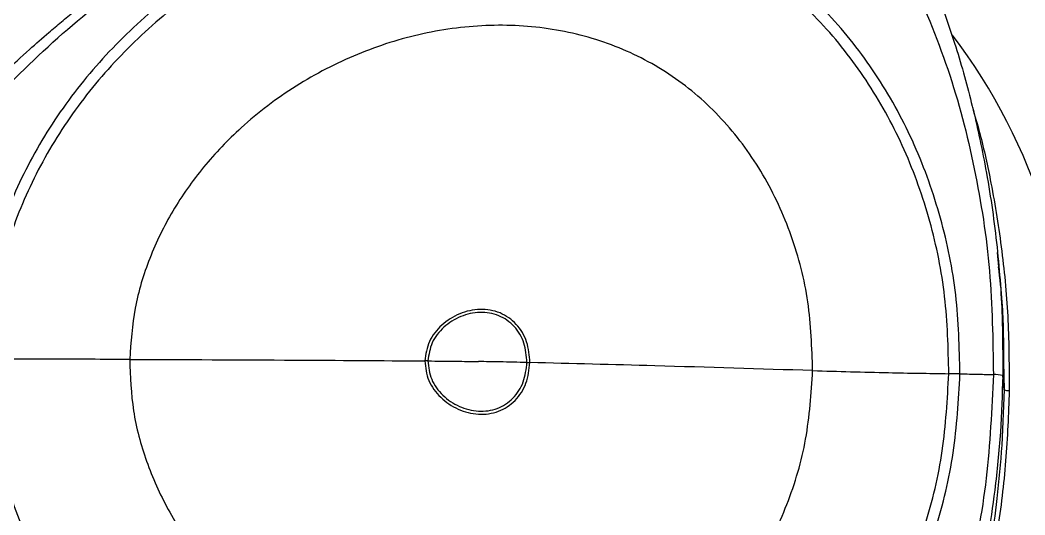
# Model space of a CAD drawing. Extents: x 527 to 611, y 788 to 934.
# Drawn here: x 561.071 to 564.784, y 809.486 to 811.316 of the extents above; entities that cross this region are included whole.
import ezdxf

# ---------------------------------------------------------------- set-up
doc = ezdxf.new("R2010")
doc.units = 0
doc.header["$MEASUREMENT"] = 0
doc.layers.add('1', color=4, linetype='Continuous')
doc.layers.add('GEOMETRY', color=3, linetype='Continuous', lineweight=25)

# ---------------------------------------------------------------- blocks, each defined once
blk = doc.blocks.new('2026_FLAIR')
at = {"layer": 'GEOMETRY'}
for p, q in [((37.6219, 7.041), (37.6166, 7.0935)), ((37.6384, 6.6888), (37.641, 6.5859)), ((37.641, 6.5859), (37.6358, 6.6382)), ((37.641, 6.5859), (37.6324, 6.3806))]:
    blk.add_line(p, q, dxfattribs=at)
for centre, radius, start, end in [((35.7123, 6.5801), 2.1804, 319.5966, 37.1789), ((37.6074, 6.5421), 0.1003, 73.5373, 93.5082), ((37.6575, 6.6264), 0.0437, 247.8231, 272.7781)]:
    blk.add_arc(centre, radius, start, end, dxfattribs=at)
for points, knots in [([(33.7351, 7.5393), (33.7476, 7.5535), (33.7883, 7.5995), (33.859, 7.6731), (33.9476, 7.7609), (34.0312, 7.8385), (34.1015, 7.9003), (34.1567, 7.9469), (34.204, 7.9856), (34.2522, 8.0238), (34.3012, 8.0615), (34.3511, 8.0984), (34.4091, 8.14), (34.4758, 8.1859), (34.5535, 8.2368), (34.6196, 8.2778), (34.6732, 8.3097), (34.7117, 8.332), (34.7505, 8.3538), (34.7894, 8.3752), (34.8285, 8.396), (34.9061, 8.4363), (35.0245, 8.4935), (35.1825, 8.5612), (35.3272, 8.6157), (35.454, 8.6582), (35.5602, 8.6902), (35.6535, 8.7156), (35.735, 8.7359), (35.8201, 8.7553), (35.9224, 8.7761), (36.0463, 8.7978), (36.1358, 8.8095), (36.1819, 8.8155)], [0, 0, 0, 0, 0.02011, 0.065119, 0.108288, 0.152546, 0.186116, 0.207605, 0.229231, 0.250985, 0.27285, 0.294809, 0.316843, 0.348588, 0.380737, 0.415396, 0.431153, 0.446921, 0.462678, 0.478402, 0.494071, 0.509667, 0.571374, 0.633797, 0.69249, 0.736086, 0.776368, 0.810742, 0.839184, 0.865953, 0.903868, 0.950546, 1, 1, 1, 1]), ([(33.6336, 7.3147), (33.7104, 7.4167), (33.8644, 7.6212), (34.1387, 7.8923), (34.44, 8.1332), (34.7674, 8.3384), (35.115, 8.5062), (35.4782, 8.6336), (35.8522, 8.7227), (36.1071, 8.7453), (36.2343, 8.7566)], [0, 0, 0, 0, 0.124405, 0.249399, 0.37465, 0.500002, 0.625355, 0.750608, 0.875597, 1, 1, 1, 1]), ([(37.4776, 6.6448), (37.4753, 6.7424), (37.4706, 6.9369), (37.412, 7.222), (37.3162, 7.493), (37.1812, 7.743), (37.0101, 7.9655), (36.8058, 8.1543), (36.5719, 8.3036), (36.3143, 8.409), (36.04, 8.4696), (35.756, 8.4852), (35.4694, 8.4567), (35.1871, 8.3855), (34.916, 8.2742), (34.6624, 8.1258), (34.4328, 7.9442), (34.2335, 7.7332), (34.0697, 7.4977), (33.9475, 7.2429), (33.8665, 6.9747), (33.8537, 6.7907), (33.8474, 6.6991)], [0, 0, 0, 0, 0.05149, 0.102679, 0.153326, 0.203273, 0.252493, 0.301112, 0.349435, 0.397912, 0.446909, 0.49661, 0.547035, 0.598067, 0.649488, 0.701012, 0.752333, 0.803182, 0.853372, 0.90283, 0.951623, 1, 1, 1, 1]), ([(37.4365, 6.6455), (37.4342, 6.7408), (37.4296, 6.9309), (37.3724, 7.2096), (37.2789, 7.4746), (37.1471, 7.719), (36.98, 7.9366), (36.7804, 8.1212), (36.5521, 8.267), (36.3003, 8.3699), (36.0324, 8.4288), (35.7549, 8.4439), (35.4749, 8.4157), (35.1991, 8.346), (34.9341, 8.2371), (34.6863, 8.0922), (34.4619, 7.9148), (34.2671, 7.7088), (34.1069, 7.4789), (33.9874, 7.2302), (33.9082, 6.9683), (33.8958, 6.7886), (33.8895, 6.6991)], [0, 0, 0, 0, 0.051507, 0.102707, 0.153357, 0.2033, 0.252511, 0.301119, 0.349431, 0.397898, 0.446885, 0.496579, 0.547005, 0.598045, 0.649482, 0.701024, 0.752358, 0.803214, 0.853401, 0.902851, 0.951634, 1, 1, 1, 1]), ([(37.2924, 8.1249), (37.3421, 8.0081), (37.4416, 7.774), (37.5364, 7.4045), (37.5955, 7.0262), (37.5993, 6.7702), (37.6012, 6.6422)], [0, 0, 0, 0, 0.2488, 0.498778, 0.749292, 1, 1, 1, 1]), ([(37.376, 8.102), (37.4043, 8.0243), (37.4587, 7.875), (37.522, 7.6475), (37.5748, 7.4078), (37.6137, 7.1486), (37.6355, 6.8868), (37.6357, 6.7161), (37.6358, 6.6382)], [0, 0, 0, 0, 0.166164, 0.319212, 0.474906, 0.659669, 0.844904, 1, 1, 1, 1]), ([(36.9332, 6.6569), (36.9304, 6.7419), (36.9247, 6.9111), (36.8609, 7.1567), (36.7575, 7.3835), (36.6131, 7.582), (36.4324, 7.7435), (36.2202, 7.8591), (35.9859, 7.9249), (35.7394, 7.9412), (35.4901, 7.9095), (35.2474, 7.8327), (35.0201, 7.715), (34.8301, 7.5712), (34.6792, 7.4132), (34.5646, 7.2506), (34.4791, 7.0747), (34.4223, 6.8893), (34.4134, 6.7618), (34.409, 6.6983)], [0, 0, 0, 0, 0.064497, 0.128357, 0.191134, 0.252676, 0.313218, 0.373448, 0.434269, 0.496217, 0.55939, 0.623524, 0.688096, 0.752444, 0.803386, 0.853605, 0.903028, 0.951736, 1, 1, 1, 1]), ([(37.5236, 7.6306), (37.5329, 7.5984), (37.5592, 7.5085), (37.598, 7.3302), (37.635, 7.0996), (37.6586, 6.8424), (37.6593, 6.6693), (37.6596, 6.5828)], [0, 0, 0, 0, 0.099963, 0.279388, 0.519256, 0.759542, 1, 1, 1, 1]), ([(37.6191, 7.0407), (37.6243, 6.9971), (37.6383, 6.8811), (37.6384, 6.7627), (37.6384, 6.6888)], [0, 0, 0, 0, 0.375993, 1, 1, 1, 1]), ([(35.8883, 6.6865), (35.8862, 6.7125), (35.8819, 6.7638), (35.842, 6.8309), (35.7795, 6.8754), (35.7031, 6.8879), (35.6266, 6.8708), (35.5606, 6.8288), (35.511, 6.7673), (35.5033, 6.7172), (35.4995, 6.6926)], [0, 0, 0, 0, 0.128299, 0.252664, 0.373524, 0.496372, 0.623648, 0.752498, 0.878407, 1, 1, 1, 1]), ([(35.8774, 6.6868), (35.8754, 6.7113), (35.8714, 6.7596), (35.8337, 6.8229), (35.7749, 6.8648), (35.7028, 6.8766), (35.6307, 6.8605), (35.5685, 6.8209), (35.5218, 6.7629), (35.5145, 6.7157), (35.5109, 6.6925)], [0, 0, 0, 0, 0.1282982, 0.252664, 0.3735246, 0.496373, 0.6236487, 0.7524976, 0.8784066, 1, 1, 1, 1]), ([(33.8474, 6.6991), (33.8508, 6.6074), (33.8577, 6.4232), (33.9301, 6.1537), (34.0441, 5.8967), (34.2004, 5.6576), (34.3928, 5.4418), (34.6165, 5.2538), (34.8652, 5.0977), (35.1326, 4.9771), (35.4125, 4.8958), (35.698, 4.8567), (35.9823, 4.8618), (36.2584, 4.9124), (36.5193, 5.0089), (36.7578, 5.1508), (36.9681, 5.334), (37.1462, 5.5523), (37.2892, 5.7995), (37.3935, 6.0687), (37.4612, 6.3529), (37.4721, 6.5474), (37.4776, 6.6448)], [0, 0, 0, 0, 0.048377, 0.09717, 0.146628, 0.196818, 0.247667, 0.298988, 0.350512, 0.401933, 0.452965, 0.50339, 0.553091, 0.602088, 0.650565, 0.698888, 0.747507, 0.796727, 0.846674, 0.897321, 0.94851, 1, 1, 1, 1]), ([(33.8895, 6.6991), (33.8929, 6.6095), (33.8996, 6.4296), (33.9704, 6.1663), (34.0819, 5.915), (34.2347, 5.6814), (34.4228, 5.4704), (34.6414, 5.2867), (34.8845, 5.1341), (35.1458, 5.0162), (35.4193, 4.9369), (35.6983, 4.8986), (35.976, 4.9037), (36.2457, 4.9532), (36.5006, 5.0474), (36.7335, 5.1861), (36.9389, 5.3649), (37.1128, 5.5782), (37.2525, 5.8196), (37.3544, 6.0826), (37.4205, 6.3602), (37.4311, 6.5502), (37.4365, 6.6455)], [0, 0, 0, 0, 0.0483661, 0.0971492, 0.1465985, 0.1967864, 0.2476419, 0.2989763, 0.3505178, 0.401955, 0.4529952, 0.5034206, 0.5531154, 0.602102, 0.650569, 0.6988811, 0.7474894, 0.7967004, 0.846643, 0.8972925, 0.9484931, 1, 1, 1, 1]), ([(34.409, 6.6983), (34.3118, 6.6985), (34.1384, 6.6989), (33.9656, 6.699), (33.8895, 6.6991)], [0, 0, 0, 0, 0.559999, 1, 1, 1, 1]), ([(34.409, 6.6983), (34.4114, 6.6347), (34.4162, 6.5068), (34.467, 6.3193), (34.5468, 6.1402), (34.6562, 5.9735), (34.802, 5.8101), (34.9873, 5.6601), (35.2106, 5.5353), (35.4508, 5.4513), (35.683, 5.415), (35.8974, 5.419), (36.0891, 5.4542), (36.2702, 5.5212), (36.4356, 5.6196), (36.5935, 5.7573), (36.7345, 5.9379), (36.845, 6.1605), (36.9166, 6.4033), (36.9277, 6.5721), (36.9332, 6.6569)], [0, 0, 0, 0, 0.048255, 0.096956, 0.14637, 0.19658, 0.247513, 0.311851, 0.376412, 0.440534, 0.503697, 0.553375, 0.602293, 0.650656, 0.698854, 0.747368, 0.808898, 0.871665, 0.935514, 1, 1, 1, 1]), ([(34.409, 6.6983), (34.612, 6.6976), (34.9747, 6.6964), (35.3392, 6.6938), (35.4995, 6.6926)], [0, 0, 0, 0, 0.5599962, 1, 1, 1, 1]), ([(35.4995, 6.6926), (35.5025, 6.6679), (35.5086, 6.6177), (35.5562, 6.5546), (35.6209, 6.5106), (35.6968, 6.4911), (35.7736, 6.501), (35.8374, 6.5435), (35.8795, 6.6094), (35.8854, 6.6605), (35.8883, 6.6865)], [0, 0, 0, 0, 0.121593, 0.247502, 0.376352, 0.503628, 0.626476, 0.747336, 0.871701, 1, 1, 1, 1]), ([(35.5109, 6.6925), (35.5088, 6.6925), (35.505, 6.6926), (35.5012, 6.6926), (35.4995, 6.6926)], [0, 0, 0, 0, 0.56, 1, 1, 1, 1]), ([(35.5109, 6.6925), (35.5137, 6.6693), (35.5195, 6.6219), (35.5643, 6.5625), (35.6253, 6.521), (35.6969, 6.5025), (35.7692, 6.512), (35.8294, 6.552), (35.869, 6.6141), (35.8746, 6.6623), (35.8774, 6.6868)], [0, 0, 0, 0, 0.1215934, 0.2475024, 0.3763513, 0.503627, 0.6264754, 0.747336, 0.8717018, 1, 1, 1, 1]), ([(35.5109, 6.6925), (35.5458, 6.6922), (35.608, 6.6917), (35.6704, 6.6907), (35.6978, 6.6903)], [0, 0, 0, 0, 0.559989, 1, 1, 1, 1]), ([(35.8774, 6.6868), (35.8439, 6.6875), (35.7842, 6.6889), (35.7242, 6.6899), (35.6978, 6.6903)], [0, 0, 0, 0, 0.55999, 1, 1, 1, 1]), ([(35.8774, 6.6868), (35.8795, 6.6867), (35.8831, 6.6866), (35.8867, 6.6865), (35.8883, 6.6865)], [0, 0, 0, 0, 0.56, 1, 1, 1, 1]), ([(36.9332, 6.6569), (36.7391, 6.663), (36.3923, 6.6738), (36.0423, 6.6826), (35.8883, 6.6865)], [0, 0, 0, 0, 0.55999, 1, 1, 1, 1]), ([(36.9332, 6.6569), (37.0266, 6.6542), (37.1934, 6.6492), (37.3622, 6.6466), (37.4365, 6.6455)], [0, 0, 0, 0, 0.559944, 1, 1, 1, 1]), ([(37.6012, 6.6422), (37.5952, 6.514), (37.5832, 6.2578), (37.5121, 5.8787), (37.4056, 5.5086), (37.2989, 5.2762), (37.2457, 5.1602)], [0, 0, 0, 0, 0.250709, 0.501217, 0.75119, 1, 1, 1, 1]), ([(37.6358, 6.6382), (37.6336, 6.5686), (37.6292, 6.4273), (37.6091, 6.2257), (37.582, 6.0402), (37.5511, 5.879), (37.521, 5.7491), (37.4938, 5.6458), (37.4686, 5.558), (37.4449, 5.4818), (37.4217, 5.4123), (37.401, 5.3533), (37.3846, 5.3083), (37.3751, 5.2839), (37.3737, 5.2802)], [0, 0, 0, 0, 0.150798, 0.30562, 0.43712, 0.555243, 0.659582, 0.724721, 0.785587, 0.856436, 0.896839, 0.943472, 0.99146, 1, 1, 1, 1]), ([(37.4776, 6.6448), (37.4699, 6.645), (37.4562, 6.6452), (37.4425, 6.6454), (37.4365, 6.6455)], [0, 0, 0, 0, 0.559998, 1, 1, 1, 1]), ([(37.4776, 6.6448), (37.5008, 6.6444), (37.5421, 6.6437), (37.5831, 6.6426), (37.6012, 6.6422)], [0, 0, 0, 0, 0.559985, 1, 1, 1, 1]), ([(37.6596, 6.5828), (37.6565, 6.496), (37.6503, 6.3227), (37.6184, 6.0637), (37.5743, 5.829), (37.5219, 5.6201), (37.4758, 5.4677), (37.4367, 5.3517), (37.4078, 5.2702), (37.3865, 5.2115), (37.3751, 5.1779), (37.3735, 5.1706), (37.3727, 5.1669)], [0, 0, 0, 0, 0.168284, 0.336443, 0.50431, 0.629879, 0.754855, 0.817016, 0.878727, 0.939624, 0.969866, 1, 1, 1, 1]), ([(37.6324, 6.3806), (37.627, 6.3149), (37.6169, 6.1911), (37.5918, 6.015), (37.5619, 5.8496), (37.5323, 5.7165), (37.5055, 5.6108), (37.4848, 5.5348), (37.4634, 5.4611), (37.4416, 5.3902), (37.4235, 5.3341), (37.4086, 5.2888), (37.3973, 5.255), (37.3872, 5.2252), (37.3774, 5.1958), (37.3687, 5.1688), (37.3669, 5.16), (37.3661, 5.1559)], [0, 0, 0, 0, 0.144358, 0.272374, 0.389242, 0.51251, 0.571945, 0.63048, 0.688125, 0.744902, 0.800841, 0.827667, 0.862884, 0.893358, 0.916241, 0.960711, 1, 1, 1, 1])]:
    blk.add_open_spline(points, degree=3, knots=knots, dxfattribs=at)

msp = doc.modelspace()

# ---------------------------------------------------------------- block references
at = {"layer": '1'}
msp.add_blockref('2026_FLAIR', (527.0666, 803.3631), dxfattribs=at)

doc.saveas('drawing.dxf')
